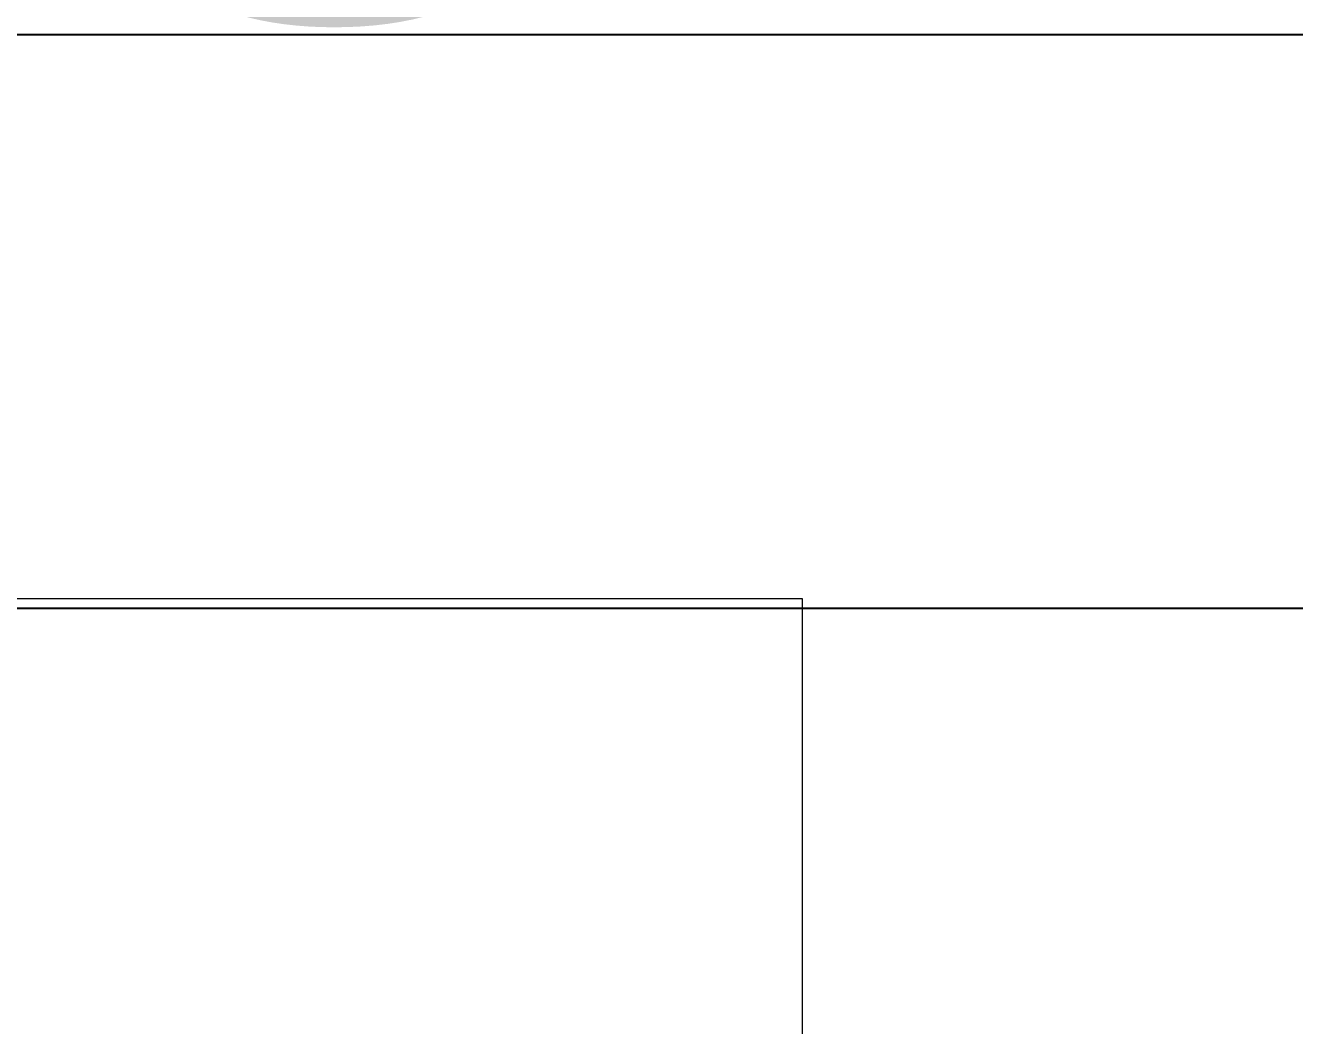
# Model space of a CAD drawing. Header units: inches. Extents: x -12418 to 57169, y -29325 to 19878.
# Drawn here: x 48228.4 to 48489.5, y -5485.9 to -5280.2 of the extents above; entities that cross this region are included whole.
import ezdxf

# ---------------------------------------------------------------- set-up
doc = ezdxf.new("R2010")
doc.units = ezdxf.units.IN
doc.header["$LTSCALE"] = 25
doc.header["$MEASUREMENT"] = 0
doc.header["$PDMODE"] = 3
doc.layers.get('0').update_dxf_attribs({"color": 8})
doc.layers.get('Defpoints').update_dxf_attribs({"color": 8})
doc.layers.add('00-Ground Floor$0$False Ceiling', color=251, linetype='Continuous')
for name, color, linetype, lineweight in [('00-Ground Floor$0$LOADING', 253, 'Continuous', 5), ('00-Ground Floor$0$NEW Wall', 166, 'Continuous', 5), ('E-DIM', 6, 'Continuous', 18)]:
    doc.layers.add(name, color=color, linetype=linetype, lineweight=lineweight)
doc.styles.get("Standard").update_dxf_attribs({"font": 'arial.ttf'})
doc.dimstyles.get("Standard").update_dxf_attribs({"dimtxt": 150, "dimasz": 150, "dimexe": 0.18, "dimexo": 0.0625, "dimgap": 1, "dimtad": 1, "dimdec": 0, "dimlfac": 0.1, "dimzin": 0, "dimdsep": 46, "dimtxsty": 'Standard', "dimcen": 0.09, "dimclrd": 256, "dimclrt": 7, "dimadec": 0, "dimazin": 0, "dimtfac": 1, "dimtdec": 0, "dimtofl": 0, "dimtmove": 0, "dimatfit": 3, "dimfxl": 1, "dimtolj": 1, "dimtzin": 0, "dimarcsym": 0})

# ---------------------------------------------------------------- blocks, each defined once
blk = doc.blocks.new('*X553')
at = {"color": 0}
for p, q in [((13, 1), (13, 1)), ((13, 1), (13, 1)), ((13, 1), (13, 1)), ((13, 1), (13, 1)), ((13, 1), (13, 1)), ((13, 1), (13, 1)), ((13, 1), (13, 1)), ((13, 1), (13, 1)), ((13, 1), (13, 1)), ((13, 1), (13, 1)), ((13, 1), (13, 1)), ((13, 1), (13, 1)), ((13, 1), (13, 1)), ((13, 1), (13, 1)), ((13, 1), (13, 1)), ((13, 1), (14, 1)), ((13, 1), (14, 1)), ((13, 1), (14, 1)), ((13, 1), (13, 1)), ((13, 1), (13, 1)), ((13, 1), (13, 1)), ((13, 1), (13, 1)), ((13, 1), (13, 1)), ((13, 1), (13, 1)), ((13, 1), (13, 1)), ((13, 1), (13, 1)), ((13, 1), (13, 1)), ((13, 1), (13, 1)), ((13, 1), (13, 1)), ((13, 1), (13, 1)), ((13, 1), (13, 1)), ((13, 1), (13, 1)), ((13, 1), (13, 1)), ((13, 1), (13, 1)), ((13, 1), (13, 1)), ((13, 1), (13, 1)), ((13, 1), (13, 1)), ((13, 1), (13, 1)), ((13, 1), (13, 1)), ((13, 1), (13, 1)), ((13, 1), (13, 1)), ((13, 1), (13, 1)), ((13, 1), (13, 1)), ((13, 1), (13, 1)), ((13, 1), (13, 1)), ((13, 1), (13, 1)), ((13, 1), (13, 1)), ((13, 1), (13, 1)), ((13, 1), (13, 1)), ((13, 1), (13, 1)), ((13, 1), (13, 1)), ((13, 1), (13, 1)), ((13, 1), (13, 1)), ((13, 1), (13, 1)), ((13, 1), (13, 1)), ((13, 1), (13, 1)), ((13, 1), (13, 1)), ((13, 1), (13, 1)), ((13, 1), (13, 1)), ((13, 1), (13, 1)), ((13, 1), (13, 1)), ((13, 1), (13, 1)), ((13, 1), (13, 1)), ((13, 1), (13, 1)), ((13, 1), (13, 1)), ((13, 1), (13, 1)), ((13, 1), (13, 1)), ((13, 1), (13, 1)), ((13, 1), (13, 1)), ((13, 1), (13, 1)), ((13, 1), (13, 1)), ((13, 1), (13, 1)), ((13, 1), (13, 1)), ((13, 1), (13, 1)), ((13, 1), (13, 1)), ((13, 1), (13, 1)), ((13, 1), (13, 1)), ((13, 1), (13, 1)), ((13, 1), (13, 1)), ((13, 1), (13, 1)), ((13, 1), (13, 1)), ((13, 1), (13, 1)), ((13, 1), (13, 1)), ((13, 1), (13, 1)), ((13, 1), (13, 1)), ((13, 1), (13, 1)), ((13, 1), (13, 1)), ((13, 1), (13, 1)), ((13, 1), (13, 1)), ((13, 1), (13, 1)), ((13, 1), (13, 1)), ((13, 1), (13, 1)), ((13, 1), (13, 1)), ((13, 1), (13, 1)), ((13, 1), (13, 1)), ((13, 1), (13, 1)), ((13, 1), (13, 1)), ((13, 1), (13, 1)), ((13, 1), (13, 1)), ((13, 1), (13, 1)), ((13, 1), (13, 1)), ((13, 1), (13, 1)), ((13, 1), (13, 1)), ((13, 1), (13, 1)), ((13, 1), (13, 1)), ((13, 1), (13, 1)), ((13, 1), (13, 1)), ((13, 1), (13, 1)), ((13, 1), (13, 1)), ((13, 1), (13, 1)), ((13, 1), (13, 1)), ((13, 1), (13, 1)), ((13, 1), (13, 1)), ((13, 1), (13, 1)), ((13, 1), (13, 1)), ((13, 1), (13, 1)), ((13, 1), (13, 1)), ((13, 1), (13, 1)), ((13, 1), (13, 1)), ((13, 1), (13, 1)), ((13, 1), (13, 1)), ((13, 1), (13, 1)), ((13, 1), (13, 1)), ((13, 1), (14, 1)), ((13, 0), (13, 0)), ((13, 0), (13, 0)), ((13, 0), (13, 0)), ((13, 0), (13, 0)), ((13, 0), (13, 0)), ((13, 0), (13, 0)), ((13, 0), (13, 0)), ((13, 0), (13, 0)), ((13, 0), (13, 0)), ((13, 0), (13, 0)), ((13, 0), (13, 0)), ((13, 0), (13, 0)), ((13, 0), (13, 0)), ((13, 0), (13, 0)), ((13, 0), (13, 0)), ((13, 0), (13, 0)), ((13, 0), (13, 0)), ((13, 0), (13, 0)), ((13, 0), (13, 0)), ((13, 0), (13, 0)), ((13, 0), (13, 0)), ((13, 0), (13, 0)), ((13, 0), (13, 0)), ((13, 0), (13, 0)), ((13, 0), (13, 0)), ((13, 0), (13, 0)), ((13, 0), (13, 0)), ((13, 0), (13, 0)), ((13, 0), (13, 0)), ((13, 0), (13, 0)), ((13, 0), (13, 0)), ((13, 0), (13, 0)), ((13, 0), (13, 0)), ((13, 0), (13, 0)), ((13, 0), (13, 0)), ((13, 0), (13, 0)), ((13, 0), (13, 0)), ((13, 0), (13, 0)), ((13, 0), (13, 0)), ((13, 0), (13, 0)), ((13, 0), (13, 0)), ((13, 0), (13, 0)), ((13, 0), (13, 0)), ((13, 0), (13, 0)), ((13, 0), (13, 0)), ((13, 0), (13, 0)), ((13, 0), (13, 0)), ((13, 0), (13, 0)), ((13, 0), (14, 0)), ((13, 0), (14, 0)), ((13, 0), (13, 0)), ((13, 0), (14, 0)), ((14, 1), (14, 1)), ((14, 1), (14, 1)), ((14, 1), (14, 1)), ((14, 1), (14, 1)), ((14, 1), (14, 1)), ((14, 1), (14, 1)), ((14, 1), (14, 1)), ((14, 1), (14, 1)), ((14, 1), (14, 1)), ((14, 1), (14, 1)), ((14, 1), (14, 1)), ((14, 1), (14, 1)), ((14, 1), (14, 1)), ((14, 1), (14, 1)), ((14, 1), (14, 1)), ((14, 1), (14, 1)), ((14, 1), (14, 1)), ((14, 1), (14, 1)), ((14, 1), (14, 1)), ((14, 1), (14, 1)), ((14, 1), (14, 1)), ((14, 1), (14, 1)), ((14, 1), (14, 1)), ((14, 1), (14, 1)), ((14, 1), (14, 1)), ((14, 1), (14, 1)), ((14, 1), (14, 1)), ((14, 1), (14, 1)), ((14, 1), (14, 1)), ((14, 1), (14, 1)), ((14, 1), (14, 1)), ((14, 1), (14, 1)), ((14, 1), (14, 1)), ((14, 1), (14, 1)), ((14, 1), (14, 1)), ((14, 1), (14, 1)), ((14, 1), (14, 1)), ((14, 1), (14, 1)), ((14, 1), (14, 1)), ((14, 1), (14, 1)), ((14, 1), (14, 1)), ((14, 1), (14, 1)), ((14, 1), (14, 1)), ((14, 1), (14, 1)), ((14, 1), (14, 1)), ((14, 1), (14, 1)), ((14, 1), (14, 1)), ((14, 1), (14, 1)), ((14, 1), (14, 1)), ((14, 1), (14, 1)), ((14, 1), (14, 1)), ((14, 1), (14, 1)), ((14, 1), (14, 1)), ((14, 1), (14, 1)), ((14, 1), (14, 1)), ((14, 1), (14, 1)), ((14, 1), (14, 1)), ((14, 1), (14, 1)), ((14, 1), (14, 1)), ((14, 1), (14, 1)), ((14, 1), (14, 1)), ((14, 1), (14, 1)), ((14, 1), (14, 1)), ((14, 1), (14, 1)), ((14, 1), (14, 1)), ((14, 1), (14, 1)), ((14, 1), (14, 1)), ((14, 1), (14, 1)), ((14, 1), (14, 1)), ((14, 1), (14, 1)), ((14, 1), (14, 1)), ((14, 1), (14, 1)), ((14, 1), (14, 1)), ((14, 1), (14, 1)), ((14, 1), (14, 1)), ((14, 1), (14, 1)), ((14, 1), (14, 1)), ((14, 1), (14, 1)), ((14, 1), (14, 1)), ((14, 1), (14, 1)), ((14, 1), (14, 1)), ((14, 1), (14, 1)), ((14, 1), (14, 1)), ((14, 1), (14, 1)), ((14, 1), (14, 1)), ((14, 1), (14, 1)), ((14, 1), (14, 1)), ((14, 1), (14, 1)), ((14, 1), (14, 1)), ((14, 1), (14, 1)), ((14, 1), (14, 1)), ((14, 1), (14, 1)), ((14, 1), (14, 1)), ((14, 1), (14, 1)), ((14, 0), (14, 0)), ((14, 0), (14, 0)), ((14, 0), (14, 0)), ((14, 0), (14, 0)), ((14, 0), (14, 0)), ((14, 0), (14, 0)), ((14, 0), (14, 0)), ((14, 0), (14, 0)), ((14, 0), (14, 0)), ((14, 0), (14, 0)), ((14, 0), (14, 0)), ((14, 0), (14, 0)), ((14, 0), (14, 0)), ((14, 0), (14, 0)), ((14, 0), (14, 0)), ((14, 0), (14, 0)), ((14, 0), (14, 0)), ((14, 0), (14, 0)), ((14, 0), (14, 0)), ((14, 0), (14, 0)), ((14, 0), (14, 0)), ((14, 0), (14, 0)), ((14, 0), (14, 0)), ((14, 0), (14, 0)), ((14, 0), (14, 0)), ((14, 0), (14, 0)), ((14, 0), (14, 0)), ((14, 0), (14, 0)), ((14, 0), (14, 0)), ((14, 0), (14, 0)), ((14, 0), (14, 0)), ((14, 0), (14, 0)), ((14, 0), (14, 0)), ((14, 0), (14, 0)), ((14, 0), (14, 0)), ((14, 0), (14, 0)), ((14, 0), (14, 0)), ((14, 0), (14, 0)), ((14, 0), (14, 0)), ((14, 0), (14, 0)), ((14, 0), (14, 0)), ((14, 0), (14, 0)), ((14, 0), (14, 0)), ((14, 0), (14, 0)), ((14, 0), (14, 0)), ((14, 0), (14, 0)), ((14, 0), (14, 0)), ((14, 0), (14, 0)), ((13, 0), (13, 0)), ((13, 0), (14, 0)), ((13, 0), (13, 0)), ((13, 0), (14, 0)), ((13, 0), (13, 0)), ((13, 0), (14, 0)), ((13, 0), (13, 0)), ((13, 0), (13, 0)), ((13, 0), (13, 0)), ((13, 0), (13, 0)), ((13, 0), (14, 0)), ((13, 0), (13, 0)), ((13, 0), (14, 0)), ((13, 0), (13, 0)), ((13, 0), (14, 0)), ((13, 0), (13, 0)), ((13, 0), (14, 0)), ((13, 0), (13, 0)), ((13, 0), (14, 0)), ((13, 0), (13, 0)), ((13, 0), (14, 0)), ((13, 0), (13, 0)), ((13, 0), (14, 0)), ((13, 0), (13, 0)), ((13, 0), (13, 0)), ((13, 0), (13, 0)), ((13, 0), (14, 0)), ((13, 0), (13, 0)), ((13, 0), (14, 0)), ((13, 0), (13, 0)), ((13, 0), (14, 0)), ((13, 0), (13, 0)), ((13, 0), (14, 0)), ((13, 0), (13, 0)), ((13, 0), (13, 0)), ((13, 0), (13, 0)), ((13, 0), (13, 0)), ((13, 0), (13, 0)), ((13, 0), (13, 0)), ((13, 0), (13, 0)), ((13, 0), (13, 0)), ((13, 0), (13, 0)), ((13, 0), (13, 0)), ((13, 0), (13, 0)), ((13, 0), (13, 0)), ((13, 0), (13, 0)), ((13, 0), (13, 0)), ((13, 0), (13, 0)), ((13, 0), (13, 0)), ((13, 0), (13, 0)), ((13, 0), (13, 0)), ((13, 0), (13, 0)), ((13, 0), (13, 0)), ((13, 0), (13, 0)), ((13, 0), (13, 0)), ((13, 0), (13, 0)), ((13, 0), (13, 0)), ((13, 0), (13, 0)), ((13, 0), (13, 0)), ((13, 0), (13, 0)), ((13, 0), (13, 0)), ((13, 0), (13, 0)), ((13, 0), (13, 0)), ((13, 0), (13, 0)), ((13, -1), (13, -1)), ((13, -1), (13, -1)), ((13, -1), (13, -1)), ((13, -1), (13, -1)), ((13, -1), (13, -1)), ((13, -1), (14, -1)), ((13, -1), (13, -1)), ((14, 0), (14, 0)), ((14, 0), (14, 0)), ((14, 0), (14, 0)), ((14, 0), (14, 0)), ((14, 0), (14, 0)), ((14, 0), (14, 0)), ((14, 0), (14, 0)), ((14, 0), (14, 0)), ((14, 0), (14, 0)), ((14, 0), (14, 0)), ((14, 0), (14, 0)), ((14, 0), (14, 0)), ((14, 0), (14, 0)), ((14, 0), (14, 0)), ((14, 0), (14, 0)), ((13, 0), (14, 0)), ((14, 0), (14, 0)), ((14, 0), (14, 0)), ((14, 0), (14, 0)), ((14, 0), (14, 0)), ((14, 0), (14, 0)), ((14, 0), (14, 0)), ((14, 0), (14, 0)), ((14, 0), (14, 0)), ((14, 0), (14, 0)), ((14, 0), (14, 0)), ((14, 0), (14, 0)), ((14, 0), (14, 0)), ((14, 0), (14, 0)), ((14, 0), (14, 0)), ((14, 0), (14, 0)), ((14, 0), (14, 0)), ((14, 0), (14, 0)), ((14, 0), (14, 0)), ((14, 0), (14, 0)), ((14, 0), (14, 0)), ((14, 0), (14, 0)), ((14, 0), (14, 0)), ((14, 0), (14, 0)), ((14, 0), (14, 0)), ((14, 0), (14, 0)), ((14, 0), (14, 0)), ((14, 0), (14, 0)), ((14, 0), (14, 0)), ((14, 0), (14, 0)), ((14, 0), (14, 0)), ((14, 0), (14, 0)), ((14, 0), (14, 0)), ((14, 0), (14, 0)), ((14, 0), (14, 0)), ((14, -1), (14, -1)), ((14, -1), (14, -1)), ((14, -1), (14, -1)), ((14, -1), (14, -1)), ((14, -1), (14, -1))]:
    blk.add_line(p, q, dxfattribs=at)
blk = doc.blocks.new('*X552')
at = {"color": 0}
for p, q in [((5, 3), (5, 3)), ((5, 3), (5, 3)), ((5, 3), (5, 3)), ((5, 3), (5, 3)), ((5, 3), (5, 3)), ((5, 3), (5, 3)), ((5, 3), (5, 3)), ((5, 3), (5, 3)), ((5, 3), (5, 3)), ((5, 3), (5, 3)), ((5, 3), (5, 3)), ((5, 3), (5, 3)), ((5, 3), (5, 3)), ((5, 3), (5, 3)), ((5, 3), (5, 3)), ((5, 3), (5, 3)), ((5, 3), (5, 3)), ((5, 3), (5, 3)), ((5, 3), (5, 3)), ((5, 3), (5, 3)), ((5, 3), (5, 3)), ((5, 3), (5, 3)), ((5, 3), (5, 3)), ((5, 3), (5, 3)), ((5, 3), (5, 3)), ((5, 3), (5, 3)), ((5, 3), (5, 3)), ((5, 3), (5, 3)), ((5, 3), (5, 3)), ((5, 3), (5, 3)), ((5, 3), (5, 3)), ((5, 3), (5, 3)), ((5, 3), (5, 3)), ((5, 3), (5, 3)), ((5, 3), (5, 3)), ((5, 3), (5, 3)), ((5, 3), (5, 3)), ((5, 3), (5, 3)), ((5, 3), (5, 3)), ((5, 3), (5, 3)), ((5, 3), (5, 3)), ((5, 3), (5, 3)), ((5, 3), (5, 3)), ((5, 3), (5, 3)), ((5, 3), (5, 3)), ((5, 3), (5, 3)), ((5, 3), (5, 3)), ((5, 3), (5, 3)), ((5, 3), (5, 3)), ((5, 3), (5, 3)), ((5, 3), (5, 3)), ((5, 3), (5, 3)), ((5, 3), (5, 3)), ((5, 3), (5, 3)), ((5, 3), (5, 3)), ((5, 3), (5, 3)), ((5, 3), (5, 3)), ((5, 3), (5, 3)), ((5, 3), (5, 3)), ((5, 3), (5, 3)), ((5, 3), (5, 3)), ((5, 3), (5, 3)), ((5, 3), (5, 3)), ((5, 3), (5, 3)), ((5, 3), (5, 3)), ((5, 3), (5, 3)), ((6, 3), (5, 3)), ((5, 3), (5, 3)), ((6, 3), (5, 3)), ((5, 3), (5, 3)), ((6, 3), (5, 3)), ((5, 3), (5, 3)), ((6, 3), (5, 3)), ((5, 3), (5, 3)), ((5, 3), (5, 3)), ((5, 3), (5, 3)), ((5, 3), (5, 3)), ((5, 3), (5, 3)), ((5, 3), (5, 3)), ((5, 3), (5, 3)), ((5, 3), (5, 3)), ((5, 3), (5, 3)), ((5, 3), (5, 3)), ((5, 3), (5, 3)), ((5, 3), (5, 3)), ((5, 3), (5, 3)), ((5, 3), (5, 3)), ((5, 3), (5, 3)), ((5, 3), (5, 3)), ((5, 3), (5, 3)), ((5, 3), (5, 3)), ((5, 3), (5, 3)), ((5, 3), (5, 3)), ((5, 3), (5, 3)), ((5, 3), (5, 3)), ((5, 3), (5, 3)), ((6, 3), (6, 3)), ((6, 3), (6, 3)), ((6, 3), (6, 3)), ((6, 3), (6, 3)), ((6, 3), (6, 3)), ((6, 3), (6, 3)), ((6, 3), (6, 3)), ((6, 3), (6, 3)), ((6, 3), (6, 3)), ((6, 3), (6, 3)), ((6, 3), (6, 3)), ((6, 3), (6, 3)), ((6, 3), (6, 3)), ((6, 3), (6, 3)), ((6, 3), (6, 3)), ((6, 3), (6, 3)), ((6, 3), (6, 3)), ((6, 3), (6, 3)), ((6, 3), (6, 3)), ((6, 3), (6, 3)), ((6, 3), (6, 3)), ((6, 3), (6, 3)), ((6, 3), (6, 3)), ((6, 3), (6, 3)), ((6, 3), (6, 3)), ((6, 3), (6, 3)), ((6, 3), (6, 3)), ((6, 3), (6, 3)), ((6, 3), (6, 3)), ((6, 3), (6, 3)), ((6, 3), (6, 3)), ((6, 3), (6, 3)), ((6, 3), (6, 3)), ((6, 3), (6, 3)), ((6, 3), (6, 3)), ((6, 3), (6, 3)), ((6, 3), (6, 3)), ((6, 3), (6, 3)), ((6, 3), (6, 3)), ((6, 3), (6, 3)), ((6, 3), (6, 3)), ((6, 3), (6, 3)), ((6, 3), (6, 3)), ((6, 3), (6, 3)), ((6, 3), (6, 3)), ((6, 3), (6, 3)), ((6, 3), (6, 3)), ((6, 3), (6, 3)), ((6, 3), (6, 3)), ((6, 3), (6, 3)), ((6, 3), (6, 3)), ((6, 3), (6, 3)), ((6, 3), (6, 3)), ((6, 3), (6, 3)), ((6, 3), (6, 3)), ((6, 3), (6, 3)), ((6, 3), (6, 3)), ((6, 3), (6, 3)), ((6, 3), (6, 3)), ((6, 3), (6, 3)), ((6, 3), (6, 3)), ((6, 3), (6, 3)), ((6, 3), (6, 3)), ((6, 3), (6, 3)), ((6, 3), (6, 3)), ((6, 3), (6, 3)), ((6, 3), (6, 3)), ((6, 3), (6, 3)), ((6, 3), (6, 3)), ((6, 3), (6, 3)), ((6, 3), (6, 3)), ((6, 3), (6, 3)), ((6, 3), (6, 3)), ((6, 3), (6, 3)), ((6, 3), (6, 3)), ((6, 3), (6, 3)), ((6, 3), (6, 3)), ((6, 3), (6, 3)), ((6, 3), (6, 3)), ((6, 3), (6, 3)), ((6, 3), (6, 3)), ((6, 3), (6, 3)), ((6, 3), (6, 3)), ((6, 3), (6, 3)), ((6, 3), (6, 3)), ((6, 3), (6, 3)), ((6, 3), (6, 3)), ((6, 3), (6, 3)), ((6, 3), (6, 3)), ((6, 3), (6, 3)), ((6, 3), (6, 3)), ((6, 3), (6, 3)), ((6, 3), (6, 3)), ((6, 3), (6, 3)), ((6, 3), (6, 3)), ((6, 3), (6, 3)), ((6, 3), (6, 3)), ((6, 3), (6, 3)), ((6, 3), (6, 3)), ((6, 3), (6, 3)), ((6, 3), (6, 3)), ((6, 3), (6, 3)), ((6, 3), (6, 3)), ((6, 3), (6, 3)), ((6, 3), (6, 3)), ((6, 3), (6, 3)), ((6, 3), (6, 3)), ((6, 3), (6, 3)), ((6, 3), (6, 3)), ((6, 3), (6, 3)), ((6, 3), (6, 3)), ((6, 3), (6, 3)), ((6, 3), (6, 3)), ((6, 3), (6, 3)), ((6, 3), (6, 3)), ((6, 3), (6, 3)), ((6, 3), (6, 3)), ((6, 3), (6, 3)), ((6, 3), (6, 3)), ((6, 3), (6, 3)), ((6, 3), (6, 3)), ((6, 3), (6, 3)), ((6, 3), (6, 3)), ((6, 3), (6, 3)), ((6, 3), (6, 3)), ((6, 3), (6, 3)), ((6, 3), (6, 3)), ((6, 3), (6, 3)), ((6, 3), (6, 3)), ((6, 3), (6, 3)), ((6, 3), (6, 3)), ((6, 3), (6, 3)), ((6, 3), (6, 3)), ((6, 3), (6, 3)), ((6, 3), (6, 3)), ((6, 3), (6, 3)), ((6, 3), (6, 3)), ((6, 3), (6, 3)), ((6, 3), (6, 3)), ((6, 3), (6, 3)), ((6, 3), (6, 3)), ((6, 3), (6, 3)), ((6, 3), (6, 3)), ((6, 3), (6, 3)), ((6, 3), (6, 3)), ((6, 3), (6, 3)), ((6, 3), (6, 3)), ((6, 3), (6, 3)), ((6, 3), (6, 3)), ((6, 3), (6, 3)), ((6, 3), (6, 3)), ((6, 3), (6, 3)), ((6, 3), (6, 3)), ((6, 3), (6, 3)), ((6, 3), (6, 3)), ((6, 3), (6, 3)), ((6, 3), (6, 3)), ((6, 3), (6, 3)), ((6, 3), (6, 3)), ((6, 3), (6, 3)), ((6, 3), (6, 3)), ((6, 3), (6, 3)), ((6, 3), (6, 3)), ((6, 3), (6, 3)), ((6, 3), (6, 3)), ((6, 3), (6, 3)), ((6, 3), (6, 3)), ((6, 3), (6, 3)), ((6, 3), (6, 3)), ((6, 3), (6, 3)), ((6, 3), (6, 3)), ((6, 3), (6, 3)), ((6, 3), (6, 3)), ((6, 3), (6, 3)), ((6, 3), (6, 3)), ((6, 3), (6, 3)), ((6, 3), (6, 3)), ((6, 3), (6, 3)), ((6, 3), (6, 3)), ((6, 3), (6, 3)), ((6, 3), (6, 3)), ((6, 3), (6, 3)), ((6, 3), (6, 3)), ((6, 3), (6, 3)), ((6, 3), (6, 3)), ((6, 3), (6, 3)), ((6, 3), (6, 3)), ((6, 3), (6, 3)), ((6, 3), (6, 3)), ((6, 3), (6, 3)), ((6, 3), (6, 3)), ((6, 3), (6, 3)), ((6, 3), (6, 3)), ((6, 3), (6, 3)), ((6, 3), (6, 3)), ((6, 3), (6, 3)), ((6, 3), (6, 3)), ((6, 3), (6, 3)), ((6, 3), (6, 3)), ((6, 3), (6, 3)), ((6, 3), (6, 3)), ((6, 3), (6, 3)), ((6, 3), (6, 3)), ((6, 3), (6, 3)), ((6, 3), (5, 3)), ((6, 3), (5, 3)), ((6, 3), (5, 3)), ((6, 3), (5, 3)), ((6, 3), (5, 3)), ((6, 3), (6, 3)), ((6, 3), (6, 3)), ((6, 3), (6, 3)), ((6, 3), (6, 3)), ((6, 3), (6, 3)), ((6, 3), (6, 3)), ((6, 3), (6, 3)), ((6, 3), (6, 3)), ((6, 3), (6, 3)), ((6, 3), (6, 3)), ((6, 3), (6, 3)), ((6, 3), (6, 3)), ((6, 3), (6, 3)), ((6, 3), (6, 3)), ((6, 3), (6, 3)), ((6, 3), (6, 3)), ((6, 3), (6, 3)), ((6, 3), (6, 3)), ((6, 3), (6, 3)), ((6, 3), (6, 3)), ((6, 3), (6, 3)), ((6, 3), (6, 3)), ((6, 3), (6, 3)), ((6, 3), (6, 3)), ((6, 3), (6, 3)), ((6, 3), (6, 3)), ((6, 3), (6, 3)), ((6, 3), (6, 3)), ((6, 3), (6, 3)), ((6, 3), (6, 3)), ((6, 3), (6, 3)), ((6, 3), (6, 3)), ((6, 3), (6, 3)), ((6, 3), (6, 3)), ((6, 3), (6, 3)), ((6, 3), (6, 3)), ((6, 3), (6, 3)), ((6, 3), (6, 3)), ((6, 3), (6, 3)), ((6, 3), (6, 3)), ((6, 3), (6, 3)), ((6, 3), (6, 3)), ((6, 3), (6, 3)), ((6, 3), (6, 3)), ((6, 3), (6, 3)), ((6, 3), (6, 3)), ((6, 3), (6, 3)), ((6, 3), (6, 3)), ((6, 3), (6, 3)), ((6, 3), (6, 3)), ((6, 3), (6, 3)), ((6, 3), (6, 3)), ((6, 3), (6, 3)), ((6, 3), (6, 3)), ((6, 3), (6, 3)), ((6, 3), (6, 3)), ((6, 3), (6, 3)), ((6, 3), (6, 3)), ((6, 3), (6, 3)), ((6, 3), (6, 3)), ((6, 3), (6, 3)), ((6, 3), (6, 3)), ((6, 3), (6, 3)), ((6, 3), (6, 3)), ((6, 3), (6, 3)), ((6, 3), (6, 3)), ((6, 3), (6, 3)), ((6, 3), (6, 3)), ((6, 3), (6, 3)), ((6, 3), (6, 3)), ((6, 3), (6, 3)), ((6, 3), (6, 3)), ((6, 3), (6, 3)), ((6, 3), (6, 3)), ((6, 3), (6, 3)), ((6, 3), (6, 3)), ((6, 3), (6, 3)), ((6, 3), (6, 3)), ((6, 3), (6, 3)), ((6, 3), (6, 3)), ((6, 3), (6, 3)), ((6, 3), (6, 3)), ((6, 3), (6, 3)), ((6, 3), (6, 3)), ((6, 3), (6, 3)), ((6, 3), (6, 3)), ((6, 3), (6, 3)), ((6, 3), (6, 3)), ((6, 3), (6, 3)), ((6, 3), (6, 3)), ((6, 3), (6, 3)), ((6, 3), (6, 3)), ((6, 3), (6, 3)), ((6, 3), (6, 3)), ((6, 3), (6, 3)), ((6, 3), (6, 3)), ((6, 3), (6, 3)), ((6, 3), (6, 3)), ((6, 3), (6, 3)), ((6, 3), (6, 3)), ((6, 3), (6, 3)), ((6, 3), (6, 3)), ((6, 3), (6, 3)), ((6, 3), (6, 3)), ((6, 3), (6, 3)), ((6, 3), (6, 3)), ((6, 3), (6, 3)), ((6, 3), (6, 3)), ((6, 3), (6, 3)), ((6, 3), (6, 3)), ((6, 3), (6, 3)), ((6, 3), (6, 3)), ((6, 3), (6, 3)), ((6, 3), (6, 3)), ((6, 3), (6, 3)), ((6, 3), (6, 3)), ((6, 3), (6, 3)), ((6, 3), (6, 3)), ((6, 3), (6, 3)), ((6, 3), (6, 3)), ((6, 3), (6, 3)), ((6, 3), (6, 3)), ((6, 3), (6, 3)), ((6, 3), (6, 3)), ((6, 3), (6, 3)), ((6, 3), (6, 3)), ((6, 3), (6, 3)), ((6, 3), (6, 3)), ((6, 3), (6, 3)), ((6, 3), (6, 3)), ((6, 3), (6, 3)), ((6, 3), (6, 3)), ((6, 3), (6, 3)), ((6, 3), (6, 3)), ((6, 3), (6, 3)), ((6, 3), (6, 3)), ((6, 3), (6, 3)), ((6, 3), (6, 3)), ((6, 3), (6, 3)), ((6, 3), (6, 3)), ((6, 3), (6, 3)), ((6, 3), (6, 3)), ((6, 3), (6, 3)), ((6, 3), (6, 3)), ((6, 3), (6, 3)), ((6, 3), (6, 3)), ((6, 3), (6, 3)), ((6, 3), (6, 3)), ((6, 3), (6, 3)), ((6, 3), (6, 3)), ((6, 3), (6, 3)), ((6, 3), (6, 3)), ((6, 3), (6, 3)), ((6, 3), (6, 3)), ((6, 3), (6, 3)), ((6, 3), (6, 3)), ((6, 3), (6, 3)), ((6, 3), (6, 3)), ((6, 3), (6, 3)), ((6, 3), (6, 3)), ((6, 3), (6, 3)), ((6, 3), (6, 3)), ((6, 3), (6, 3)), ((6, 3), (6, 3)), ((6, 3), (6, 3)), ((6, 3), (6, 3)), ((6, 3), (6, 3)), ((6, 3), (6, 3)), ((6, 3), (6, 3)), ((6, 3), (6, 3)), ((6, 3), (6, 3)), ((6, 3), (6, 3)), ((6, 3), (6, 3)), ((6, 3), (6, 3)), ((6, 3), (6, 3)), ((6, 3), (6, 3)), ((6, 3), (6, 3)), ((6, 3), (6, 3)), ((6, 3), (6, 3)), ((6, 3), (6, 3)), ((6, 3), (6, 3)), ((6, 3), (6, 3)), ((6, 3), (6, 3)), ((6, 3), (6, 3)), ((6, 3), (6, 3)), ((6, 3), (6, 3)), ((6, 3), (6, 3)), ((6, 3), (6, 3)), ((6, 3), (6, 3)), ((6, 3), (6, 3)), ((6, 3), (6, 3)), ((6, 3), (6, 3)), ((6, 3), (6, 3)), ((6, 3), (6, 3)), ((6, 3), (6, 3)), ((6, 3), (6, 3)), ((6, 3), (6, 3)), ((6, 3), (6, 3)), ((6, 3), (6, 3)), ((6, 3), (6, 3)), ((6, 3), (6, 3)), ((6, 3), (6, 3)), ((6, 3), (6, 3)), ((6, 3), (6, 3)), ((6, 3), (6, 3)), ((6, 3), (6, 3)), ((6, 3), (6, 3)), ((6, 3), (6, 3)), ((6, 3), (6, 3)), ((6, 3), (6, 3)), ((6, 3), (6, 3)), ((6, 3), (6, 3)), ((6, 3), (6, 3)), ((6, 3), (6, 3)), ((6, 3), (6, 3)), ((6, 3), (6, 3)), ((6, 3), (6, 3)), ((6, 3), (6, 3)), ((6, 3), (6, 3)), ((6, 3), (6, 3)), ((6, 3), (6, 3)), ((6, 3), (6, 3)), ((6, 3), (6, 3)), ((6, 3), (6, 3)), ((6, 3), (6, 3)), ((6, 3), (6, 3)), ((6, 3), (6, 3)), ((6, 3), (6, 3)), ((6, 3), (6, 3)), ((6, 3), (6, 3)), ((6, 3), (6, 3)), ((6, 3), (6, 3)), ((6, 3), (6, 3)), ((6, 3), (6, 3)), ((6, 3), (6, 3)), ((6, 3), (6, 3)), ((6, 3), (6, 3)), ((6, 3), (6, 3)), ((6, 3), (6, 3)), ((6, 3), (6, 3)), ((6, 3), (6, 3)), ((6, 3), (6, 3)), ((6, 3), (6, 3)), ((6, 3), (6, 3)), ((6, 3), (6, 3)), ((6, 3), (6, 3)), ((6, 3), (6, 3)), ((6, 3), (6, 3)), ((6, 3), (6, 3)), ((6, 3), (6, 3)), ((6, 3), (6, 3)), ((6, 3), (6, 3)), ((6, 3), (6, 3)), ((6, 3), (6, 3)), ((6, 3), (6, 3)), ((6, 3), (6, 3)), ((6, 3), (6, 3)), ((6, 3), (6, 3)), ((6, 3), (6, 3)), ((6, 3), (6, 3)), ((6, 3), (6, 3)), ((6, 3), (6, 3)), ((6, 3), (6, 3)), ((6, 3), (6, 3)), ((6, 3), (6, 3)), ((6, 3), (6, 3)), ((6, 3), (6, 3)), ((6, 3), (6, 3)), ((6, 3), (6, 3)), ((6, 3), (6, 3)), ((6, 3), (6, 3)), ((6, 3), (6, 3)), ((6, 3), (6, 3)), ((6, 3), (6, 3)), ((6, 3), (6, 3)), ((6, 3), (6, 3)), ((6, 3), (6, 3)), ((6, 3), (6, 3)), ((6, 3), (6, 3)), ((6, 3), (6, 3)), ((6, 3), (6, 3)), ((6, 3), (6, 3)), ((6, 3), (6, 3)), ((6, 3), (6, 3)), ((6, 3), (6, 3)), ((6, 3), (6, 3)), ((6, 3), (6, 3)), ((6, 3), (6, 3)), ((6, 3), (6, 3)), ((6, 3), (6, 3)), ((6, 3), (6, 3)), ((6, 3), (6, 3)), ((6, 3), (6, 3)), ((6, 3), (6, 3)), ((6, 3), (6, 3)), ((6, 3), (6, 3)), ((6, 3), (6, 3)), ((6, 3), (6, 3)), ((6, 3), (6, 3)), ((6, 3), (6, 3)), ((6, 3), (6, 3)), ((6, 3), (6, 3)), ((6, 3), (6, 3)), ((6, 3), (6, 3)), ((6, 3), (6, 3)), ((6, 3), (6, 3)), ((6, 3), (6, 3)), ((6, 3), (6, 3)), ((6, 3), (6, 3)), ((6, 3), (6, 3)), ((6, 3), (6, 3)), ((6, 3), (6, 3)), ((6, 3), (6, 3)), ((6, 3), (6, 3)), ((6, 3), (6, 3)), ((6, 3), (6, 3)), ((6, 3), (6, 3))]:
    blk.add_line(p, q, dxfattribs=at)
blk = doc.blocks.new('00-Ground Floor$0$GF21043-P')
at = {"color": 0}
for p, q in [((0.8, 0.75), (-0.8, 0.75)), ((0.8, 0), (0.8, 0.75))]:
    blk.add_line(p, q, dxfattribs=at)
for points in [[(0.8, 0.75), (0.8, 0.75), (0.8, 0.75), (0.8, 0.75), (0.8, 0.75), (0.8, 0.75), (0.8, 0.75), (0.8, 0.75), (0.8, 0.75), (0.8, 0.75), (0.8, 0.75), (0.8, 0.75), (0.8, 0.75), (0.8, 0.75), (0.8, 0.75), (0.8, 0.75), (0.8, 0.75), (0.8, 0.75), (0.8, 0.75), (0.8, 0.75), (0.8, 0.75), (0.8, 0.75), (0.8, 0.75), (0.8, 0.75), (0.8, 0.75), (0.8, 0.75), (0.8, 0.75), (0.8, 0.75), (0.8, 0.75), (0.8, 0.75), (0.8, 0.75), (0.8, 0.75), (0.8, 0.75), (0.8, 0.75), (0.8, 0.75), (0.8, 0.75), (0.8, 0.75), (0.8, 0.75), (0.8, 0.75), (0.8, 0.75), (0.8, 0.75), (0.8, 0.75), (0.8, 0.75), (0.8, 0.75), (0.8, 0.75), (0.8, 0.75), (0.8, 0.75), (0.8, 0.75), (0.8, 0.75), (0.8, 0.75), (0.8, 0.75), (0.8, 0.75), (0.8, 0.75), (0.8, 0.75), (0.8, 0.75), (0.8, 0.75), (0.8, 0.75), (0.8, 0.75), (0.8, 0.75), (0.8, 0.75), (0.8, 0.75), (0.8, 0.75), (0.8, 0.75), (0.8, 0.75), (0.8, 0.75), (0.8, 0.75), (0.8, 0.75), (0.8, 0.75), (0.8, 0.75), (0.8, 0.75), (0.8, 0.75), (0.8, 0.75), (0.8, 0.75), (0.8, 0.75), (0.8, 0.75), (0.8, 0.75), (0.8, 0.75), (0.8, 0.75), (0.8, 0.75), (0.8, 0.75), (0.8, 0.75), (0.8, 0.75), (0.8, 0.75), (0.8, 0.75), (0.8, 0.75), (0.8, 0.75), (0.8, 0.75), (0.8, 0.75), (0.8, 0.75), (0.8, 0.75), (0.8, 0.75), (0.8, 0.75), (0.8, 0.75), (0.8, 0.75), (0.8, 0.75), (0.8, 0.75), (0.8, 0.75), (0.8, 0.75), (0.8, 0.75), (0.8, 0.75), (0.8, 0.75), (0.8, 0.75), (0.8, 0.75), (0.8, 0.75), (0.8, 0.75), (0.8, 0.75), (0.8, 0.75), (0.8, 0.75), (0.8, 0.75), (0.8, 0.75), (0.8, 0.75), (0.8, 0.75), (0.8, 0.75), (0.8, 0.75), (0.8, 0.75), (0.8, 0.75), (0.8, 0.75), (0.8, 0.75), (0.8, 0.75), (0.8, 0.75), (0.8, 0.75), (0.8, 0.75), (0.8, 0.75), (0.8, 0.75), (0.8, 0.75), (0.8, 0.75), (0.8, 0.75), (0.8, 0.75), (0.8, 0.75), (0.8, 0.75), (0.8, 0.75), (0.8, 0.75), (0.8, 0.75), (0.8, 0.75), (0.8, 0.75), (0.8, 0.75), (0.8, 0.75), (0.8, 0.75), (0.8, 0.75), (0.8, 0.75), (0.8, 0.75), (0.8, 0.75), (0.8, 0.75), (0.8, 0.75), (0.8, 0.75), (0.8, 0.75), (0.8, 0.75), (0.8, 0.75), (0.8, 0.75), (0.8, 0.75), (0.8, 0.75), (0.8, 0.75), (0.8, 0.75), (0.8, 0.75), (0.8, 0.75), (0.8, 0.75), (0.8, 0.75), (0.8, 0.75), (0.8, 0.75), (0.8, 0.75), (0.8, 0.75), (0.8, 0.75), (0.8, 0.75), (0.8, 0.75), (0.8, 0.75), (0.8, 0.75), (0.8, 0.75), (0.8, 0.75), (0.8, 0.75), (0.8, 0.75), (0.8, 0.75), (0.8, 0.75), (0.8, 0.75), (0.8, 0.75), (0.8, 0.75), (0.8, 0.75), (0.8, 0.75), (0.8, 0.75), (0.8, 0.75), (0.8, 0.75), (0.8, 0.75), (0.8, 0.75), (0.8, 0.75), (0.8, 0.75), (0.8, 0.75), (0.8, 0.75), (0.8, 0.75), (0.8, 0.75), (0.8, 0.75), (0.8, 0.75), (0.8, 0.75), (0.8, 0.75), (0.8, 0.75), (0.8, 0.75), (0.8, 0.75), (0.8, 0.75), (0.8, 0.75), (0.8, 0.75), (0.8, 0.75), (0.8, 0.75), (0.8, 0.75), (0.8, 0.75), (0.8, 0.75), (0.8, 0.75), (0.8, 0.75), (0.8, 0.75), (0.8, 0.75), (0.8, 0.75), (0.8, 0.75), (0.8, 0.75), (0.8, 0.75), (0.8, 0.75), (0.8, 0.75), (0.8, 0.75), (0.8, 0.75), (0.8, 0.75), (0.8, 0.75), (0.8, 0.75), (0.8, 0.75), (0.8, 0.75), (0.8, 0.75), (0.8, 0.75), (0.8, 0.75), (0.8, 0.75), (0.8, 0.75), (0.8, 0.75), (0.8, 0.75), (0.8, 0.75), (0.8, 0.75), (0.8, 0.75), (0.8, 0.75), (0.8, 0.75), (0.8, 0.75), (0.8, 0.75), (0.8, 0.75), (0.8, 0.75), (0.8, 0.75), (0.8, 0.75), (0.8, 0.75), (0.8, 0.75), (0.8, 0.75), (0.8, 0.75), (0.8, 0.75), (0.8, 0.75), (0.8, 0.75), (0.8, 0.75), (0.8, 0.75), (0.8, 0.75), (0.8, 0.75), (0.8, 0.75), (0.8, 0.75), (0.8, 0.75), (0.8, 0.75), (0.8, 0.75), (0.8, 0.75), (0.8, 0.75), (0.8, 0.75), (0.8, 0.75), (0.8, 0.75), (0.8, 0.75), (0.8, 0.75), (0.8, 0.75), (0.8, 0.75), (0.8, 0.75), (0.8, 0.75), (0.8, 0.75), (0.8, 0.75), (0.8, 0.75), (0.8, 0.75), (0.8, 0.75), (0.8, 0.75), (0.8, 0.75), (0.8, 0.75), (0.8, 0.75), (0.8, 0.75), (0.8, 0.75), (0.8, 0.75)], [(0.8, 0.75), (0.8, 0.75), (0.8, 0.75), (0.8, 0.75), (0.8, 0.75), (0.8, 0.75), (0.8, 0.75), (0.8, 0.75), (0.8, 0.75), (0.8, 0.75), (0.8, 0.75), (0.8, 0.75), (0.8, 0.75), (0.8, 0.75), (0.8, 0.75), (0.8, 0.75), (0.8, 0.75), (0.8, 0.75), (0.8, 0.75), (0.8, 0.75), (0.8, 0.75), (0.8, 0.75), (0.8, 0.75), (0.8, 0.75), (0.8, 0.75), (0.8, 0.75), (0.8, 0.75), (0.8, 0.75), (0.8, 0.75), (0.8, 0.75), (0.8, 0.75), (0.8, 0.75), (0.8, 0.75), (0.8, 0.75), (0.8, 0.75), (0.8, 0.75), (0.8, 0.75), (0.8, 0.75), (0.8, 0.75), (0.8, 0.75), (0.8, 0.75), (0.8, 0.75), (0.8, 0.75), (0.8, 0.75), (0.8, 0.75), (0.8, 0.75), (0.8, 0.75), (0.8, 0.75), (0.8, 0.75), (0.8, 0.75), (0.8, 0.75), (0.8, 0.75), (0.8, 0.75), (0.8, 0.75), (0.8, 0.75), (0.8, 0.75), (0.8, 0.75), (0.8, 0.75), (0.8, 0.75), (0.8, 0.75), (0.8, 0.75), (0.8, 0.75), (0.8, 0.75), (0.8, 0.75), (0.8, 0.75), (0.8, 0.75), (0.8, 0.75), (0.8, 0.75), (0.8, 0.75), (0.8, 0.75), (0.8, 0.75), (0.8, 0.75), (0.8, 0.75), (0.8, 0.75), (0.8, 0.75), (0.8, 0.75), (0.8, 0.75), (0.8, 0.75), (0.8, 0.75), (0.8, 0.75), (0.8, 0.75), (0.8, 0.75), (0.8, 0.75), (0.8, 0.75), (0.8, 0.75), (0.8, 0.75), (0.8, 0.75), (0.8, 0.75), (0.8, 0.75), (0.8, 0.75), (0.8, 0.75), (0.8, 0.75), (0.8, 0.75), (0.8, 0.75), (0.8, 0.75), (0.8, 0.75), (0.8, 0.75), (0.8, 0.75), (0.8, 0.75), (0.8, 0.75), (0.8, 0.75), (0.8, 0.75), (0.8, 0.75), (0.8, 0.75), (0.8, 0.75), (0.8, 0.75), (0.8, 0.75), (0.8, 0.75), (0.8, 0.75), (0.8, 0.75), (0.8, 0.75), (0.8, 0.75), (0.8, 0.75), (0.8, 0.75), (0.8, 0.75), (0.8, 0.75), (0.8, 0.75), (0.8, 0.75), (0.8, 0.75), (0.8, 0.75), (0.8, 0.75), (0.8, 0.75), (0.8, 0.75), (0.8, 0.75), (0.8, 0.75), (0.8, 0.75), (0.8, 0.75), (0.8, 0.75), (0.8, 0.75), (0.8, 0.75), (0.8, 0.75), (0.8, 0.75), (0.8, 0.75), (0.8, 0.75), (0.8, 0.75), (0.8, 0.75), (0.8, 0.75), (0.8, 0.75), (0.8, 0.75), (0.8, 0.75), (0.8, 0.75), (0.8, 0.75), (0.8, 0.75), (0.8, 0.75), (0.8, 0.75), (0.8, 0.75), (0.8, 0.75), (0.8, 0.75), (0.8, 0.75), (0.8, 0.75), (0.8, 0.75), (0.8, 0.75), (0.8, 0.75), (0.8, 0.75), (0.8, 0.75), (0.8, 0.75), (0.8, 0.75), (0.8, 0.75), (0.8, 0.75), (0.8, 0.75), (0.8, 0.75), (0.8, 0.75), (0.8, 0.75), (0.8, 0.75), (0.8, 0.75), (0.8, 0.75), (0.8, 0.75), (0.8, 0.75), (0.8, 0.75), (0.8, 0.75), (0.8, 0.75), (0.8, 0.75), (0.8, 0.75), (0.8, 0.75), (0.8, 0.75), (0.8, 0.75), (0.8, 0.75), (0.8, 0.75), (0.8, 0.75), (0.8, 0.75), (0.8, 0.75), (0.8, 0.75), (0.8, 0.75), (0.8, 0.75), (0.8, 0.75), (0.8, 0.75), (0.8, 0.75), (0.8, 0.75), (0.8, 0.75), (0.8, 0.75), (0.8, 0.75), (0.8, 0.75), (0.8, 0.75), (0.8, 0.75), (0.8, 0.75), (0.8, 0.75), (0.8, 0.75), (0.8, 0.75), (0.8, 0.75), (0.8, 0.75), (0.8, 0.75), (0.8, 0.75), (0.8, 0.75), (0.8, 0.75), (0.8, 0.75), (0.8, 0.75), (0.8, 0.75), (0.8, 0.75), (0.8, 0.75), (0.8, 0.75), (0.8, 0.75), (0.8, 0.75), (0.8, 0.75), (0.8, 0.75), (0.8, 0.75), (0.8, 0.75), (0.8, 0.75), (0.8, 0.75), (0.8, 0.75)], [(0.8, 0.75), (0.8, 0.75), (0.8, 0.75), (0.8, 0.75), (0.8, 0.75), (0.8, 0.75), (0.8, 0.75), (0.8, 0.75), (0.8, 0.75), (0.8, 0.75), (0.8, 0.75), (0.8, 0.75), (0.8, 0.75), (0.8, 0.75), (0.8, 0.75), (0.8, 0.75), (0.8, 0.75), (0.8, 0.75), (0.8, 0.75), (0.8, 0.75), (0.8, 0.75), (0.8, 0.75), (0.8, 0.75), (0.8, 0.75), (0.8, 0.75), (0.8, 0.75), (0.8, 0.75), (0.8, 0.75), (0.8, 0.75), (0.8, 0.75), (0.8, 0.75), (0.8, 0.75), (0.8, 0.75), (0.8, 0.75), (0.8, 0.75), (0.8, 0.75), (0.8, 0.75), (0.8, 0.75), (0.8, 0.75), (0.8, 0.75), (0.8, 0.75), (0.8, 0.75), (0.8, 0.75), (0.8, 0.75), (0.8, 0.75), (0.8, 0.75), (0.8, 0.75), (0.8, 0.75), (0.8, 0.75), (0.8, 0.75), (0.8, 0.75), (0.8, 0.75), (0.8, 0.75), (0.8, 0.75), (0.8, 0.75), (0.8, 0.75), (0.8, 0.75), (0.8, 0.75), (0.8, 0.75), (0.8, 0.75), (0.8, 0.75), (0.8, 0.75), (0.8, 0.75), (0.8, 0.75), (0.8, 0.75), (0.8, 0.75), (0.8, 0.75), (0.8, 0.75), (0.8, 0.75), (0.8, 0.75), (0.8, 0.75), (0.8, 0.75), (0.8, 0.75), (0.8, 0.75), (0.8, 0.75), (0.8, 0.75), (0.8, 0.75), (0.8, 0.75), (0.8, 0.75), (0.8, 0.75), (0.8, 0.75), (0.8, 0.75), (0.8, 0.75), (0.8, 0.75), (0.8, 0.75), (0.8, 0.75), (0.8, 0.75), (0.8, 0.75), (0.8, 0.75), (0.8, 0.75), (0.8, 0.75), (0.8, 0.75), (0.8, 0.75), (0.8, 0.75), (0.8, 0.75), (0.8, 0.75), (0.8, 0.75), (0.8, 0.75), (0.8, 0.75), (0.8, 0.75), (0.8, 0.75), (0.8, 0.75), (0.8, 0.75), (0.8, 0.75), (0.8, 0.75), (0.8, 0.75), (0.8, 0.75), (0.8, 0.75), (0.8, 0.75), (0.8, 0.75), (0.8, 0.75), (0.8, 0.75), (0.8, 0.75), (0.8, 0.75), (0.8, 0.75), (0.8, 0.75), (0.8, 0.75), (0.8, 0.75), (0.8, 0.75), (0.8, 0.75), (0.8, 0.75), (0.8, 0.75), (0.8, 0.75), (0.8, 0.75), (0.8, 0.75), (0.8, 0.75), (0.8, 0.75), (0.8, 0.75), (0.8, 0.75), (0.8, 0.75), (0.8, 0.75), (0.8, 0.75), (0.8, 0.75), (0.8, 0.75), (0.8, 0.75), (0.8, 0.75), (0.8, 0.75), (0.8, 0.75), (0.8, 0.75), (0.8, 0.75), (0.8, 0.75), (0.8, 0.75), (0.8, 0.75), (0.8, 0.75), (0.8, 0.75), (0.8, 0.75), (0.8, 0.75), (0.8, 0.75), (0.8, 0.75), (0.8, 0.75), (0.8, 0.75), (0.8, 0.75), (0.8, 0.75), (0.8, 0.75), (0.8, 0.75), (0.8, 0.75), (0.8, 0.75), (0.8, 0.75), (0.8, 0.75), (0.8, 0.75), (0.8, 0.75), (0.8, 0.75), (0.8, 0.75), (0.8, 0.75), (0.8, 0.75), (0.8, 0.75), (0.8, 0.75), (0.8, 0.75), (0.8, 0.75), (0.8, 0.75), (0.8, 0.75), (0.8, 0.75), (0.8, 0.75), (0.8, 0.75), (0.8, 0.75), (0.8, 0.75), (0.8, 0.75), (0.8, 0.75), (0.8, 0.75), (0.8, 0.75), (0.8, 0.75), (0.8, 0.75), (0.8, 0.75), (0.8, 0.75), (0.8, 0.75), (0.8, 0.75), (0.8, 0.75), (0.8, 0.75), (0.8, 0.75), (0.8, 0.75), (0.8, 0.75), (0.8, 0.75), (0.8, 0.75), (0.8, 0.75), (0.8, 0.75), (0.8, 0.75), (0.8, 0.75), (0.8, 0.75), (0.8, 0.75), (0.8, 0.75), (0.8, 0.75), (0.8, 0.75), (0.8, 0.75), (0.8, 0.75), (0.8, 0.75), (0.8, 0.75), (0.8, 0.75), (0.8, 0.75), (0.8, 0.75), (0.8, 0.75), (0.8, 0.75), (0.8, 0.75), (0.8, 0.75), (0.8, 0.75)]]:
    blk.add_lwpolyline(points, close=True, dxfattribs=at)
at = {"layer": '00-Ground Floor$0$NEW Wall', "color": 0, "linetype": 'Continuous'}
for points in [[(0.8, 0.75), (0.8, 0.75), (0.8, 0.75), (0.8, 0.75), (0.8, 0.75), (0.8, 0.75), (0.8, 0.75), (0.8, 0.75), (0.8, 0.75), (0.8, 0.75)], [(0.8, 0.75), (0.8, 0.75), (0.8, 0.75), (0.8, 0.75), (0.8, 0.75), (0.8, 0.75), (0.8, 0.75), (0.8, 0.75), (0.8, 0.75)], [(0.8, 0.75), (0.8, 0.75), (0.8, 0.75), (0.8, 0.75), (0.8, 0.75), (0.8, 0.75), (0.8, 0.75), (0.8, 0.75), (0.8, 0.75), (0.8, 0.75), (0.8, 0.75), (0.8, 0.75), (0.8, 0.75), (0.8, 0.75), (0.8, 0.75), (0.8, 0.75), (0.8, 0.75), (0.8, 0.75)], [(0.8, 0.75), (0.8, 0.75), (0.8, 0.75), (0.8, 0.75), (0.8, 0.75), (0.8, 0.75), (0.8, 0.75)], [(0.8, 0.75), (0.8, 0.75), (0.8, 0.75), (0.8, 0.75), (0.8, 0.75), (0.8, 0.75), (0.8, 0.75), (0.8, 0.75), (0.8, 0.75), (0.8, 0.75), (0.8, 0.75), (0.8, 0.75), (0.8, 0.75), (0.8, 0.75), (0.8, 0.75)], [(0.8, 0.75), (0.8, 0.75), (0.8, 0.75), (0.8, 0.75), (0.8, 0.75), (0.8, 0.75), (0.8, 0.75), (0.8, 0.75), (0.8, 0.75), (0.8, 0.75)], [(0.8, 0.75), (0.8, 0.75), (0.8, 0.75), (0.8, 0.75), (0.8, 0.75), (0.8, 0.75), (0.8, 0.75), (0.8, 0.75), (0.8, 0.75), (0.8, 0.75), (0.8, 0.75), (0.8, 0.75)], [(0.8, 0.75), (0.8, 0.75), (0.8, 0.75), (0.8, 0.75), (0.8, 0.75), (0.8, 0.75), (0.8, 0.75), (0.8, 0.75), (0.8, 0.75), (0.8, 0.75)], [(0.8, 0.75), (0.8, 0.75), (0.8, 0.75), (0.8, 0.75), (0.8, 0.75), (0.8, 0.75), (0.8, 0.75), (0.8, 0.75), (0.8, 0.75), (0.8, 0.75)], [(0.8, 0.75), (0.8, 0.75), (0.8, 0.75), (0.8, 0.75), (0.8, 0.75), (0.8, 0.75), (0.8, 0.75), (0.8, 0.75)], [(0.8, 0.75), (0.8, 0.75), (0.8, 0.75), (0.8, 0.75), (0.8, 0.75), (0.8, 0.75), (0.8, 0.75), (0.8, 0.75), (0.8, 0.75), (0.8, 0.75), (0.8, 0.75), (0.8, 0.75), (0.8, 0.75), (0.8, 0.75), (0.8, 0.75), (0.8, 0.75), (0.8, 0.75), (0.8, 0.75), (0.8, 0.75), (0.8, 0.75), (0.8, 0.75), (0.8, 0.75), (0.8, 0.75), (0.8, 0.75), (0.8, 0.75), (0.8, 0.75), (0.8, 0.75), (0.8, 0.75), (0.8, 0.75), (0.8, 0.75), (0.8, 0.75), (0.8, 0.75), (0.8, 0.75), (0.8, 0.75), (0.8, 0.75), (0.8, 0.75), (0.8, 0.75), (0.8, 0.75), (0.8, 0.75), (0.8, 0.75), (0.8, 0.75), (0.8, 0.75), (0.8, 0.75), (0.8, 0.75), (0.8, 0.75), (0.8, 0.75), (0.8, 0.75), (0.8, 0.75), (0.8, 0.75), (0.8, 0.75), (0.8, 0.75), (0.8, 0.75), (0.8, 0.75), (0.8, 0.75), (0.8, 0.75), (0.8, 0.75), (0.8, 0.75), (0.8, 0.75), (0.8, 0.75), (0.8, 0.75), (0.8, 0.75), (0.8, 0.75), (0.8, 0.75), (0.8, 0.75), (0.8, 0.75), (0.8, 0.75), (0.8, 0.75), (0.8, 0.75), (0.8, 0.75), (0.8, 0.75), (0.8, 0.75), (0.8, 0.75), (0.8, 0.75), (0.8, 0.75), (0.8, 0.75), (0.8, 0.75), (0.8, 0.75), (0.8, 0.75), (0.8, 0.75), (0.8, 0.75), (0.8, 0.75), (0.8, 0.75), (0.8, 0.75), (0.8, 0.75), (0.8, 0.75), (0.8, 0.75), (0.8, 0.75), (0.8, 0.75), (0.8, 0.75), (0.8, 0.75), (0.8, 0.75), (0.8, 0.75), (0.8, 0.75), (0.8, 0.75), (0.8, 0.75), (0.8, 0.75), (0.8, 0.75), (0.8, 0.75), (0.8, 0.75), (0.8, 0.75), (0.8, 0.75), (0.8, 0.75), (0.8, 0.75), (0.8, 0.75), (0.8, 0.75), (0.8, 0.75), (0.8, 0.75), (0.8, 0.75), (0.8, 0.75), (0.8, 0.75), (0.8, 0.75)], [(0.8, 0.75), (0.8, 0.75), (0.8, 0.75), (0.8, 0.75), (0.8, 0.75), (0.8, 0.75), (0.8, 0.75), (0.8, 0.75), (0.8, 0.75), (0.8, 0.75), (0.8, 0.75), (0.8, 0.75), (0.8, 0.75), (0.8, 0.75), (0.8, 0.75), (0.8, 0.75), (0.8, 0.75)], [(0.8, 0.75), (0.8, 0.75), (0.8, 0.75), (0.8, 0.75), (0.8, 0.75), (0.8, 0.75), (0.8, 0.75)], [(0.8, 0.75), (0.8, 0.75), (0.8, 0.75), (0.8, 0.75), (0.8, 0.75), (0.8, 0.75), (0.8, 0.75), (0.8, 0.75), (0.8, 0.75), (0.8, 0.75), (0.8, 0.75), (0.8, 0.75), (0.8, 0.75), (0.8, 0.75), (0.8, 0.75), (0.8, 0.75), (0.8, 0.75), (0.8, 0.75), (0.8, 0.75), (0.8, 0.75), (0.8, 0.75), (0.8, 0.75), (0.8, 0.75), (0.8, 0.75), (0.8, 0.75), (0.8, 0.75), (0.8, 0.75), (0.8, 0.75), (0.8, 0.75), (0.8, 0.75), (0.8, 0.75), (0.8, 0.75), (0.8, 0.75), (0.8, 0.75), (0.8, 0.75), (0.8, 0.75), (0.8, 0.75), (0.8, 0.75), (0.8, 0.75), (0.8, 0.75), (0.8, 0.75), (0.8, 0.75), (0.8, 0.75), (0.8, 0.75), (0.8, 0.75), (0.8, 0.75), (0.8, 0.75), (0.8, 0.75), (0.8, 0.75), (0.8, 0.75), (0.8, 0.75), (0.8, 0.75), (0.8, 0.75), (0.8, 0.75), (0.8, 0.75), (0.8, 0.75), (0.8, 0.75), (0.8, 0.75), (0.8, 0.75), (0.8, 0.75), (0.8, 0.75), (0.8, 0.75), (0.8, 0.75), (0.8, 0.75), (0.8, 0.75), (0.8, 0.75), (0.8, 0.75), (0.8, 0.75), (0.8, 0.75), (0.8, 0.75), (0.8, 0.75), (0.8, 0.75), (0.8, 0.75), (0.8, 0.75), (0.8, 0.75), (0.8, 0.75), (0.8, 0.75), (0.8, 0.75), (0.8, 0.75), (0.8, 0.75), (0.8, 0.75), (0.8, 0.75), (0.8, 0.75), (0.8, 0.75), (0.8, 0.75), (0.8, 0.75), (0.8, 0.75), (0.8, 0.75), (0.8, 0.75)], [(0.8, 0.75), (0.8, 0.75), (0.8, 0.75), (0.8, 0.75), (0.8, 0.75), (0.8, 0.75), (0.8, 0.75), (0.8, 0.75), (0.8, 0.75), (0.8, 0.75), (0.8, 0.75), (0.8, 0.75), (0.8, 0.75), (0.8, 0.75), (0.8, 0.75), (0.8, 0.75), (0.8, 0.75), (0.8, 0.75), (0.8, 0.75), (0.8, 0.75), (0.8, 0.75), (0.8, 0.75), (0.8, 0.75), (0.8, 0.75), (0.8, 0.75), (0.8, 0.75), (0.8, 0.75), (0.8, 0.75), (0.8, 0.75), (0.8, 0.75), (0.8, 0.75), (0.8, 0.75), (0.8, 0.75), (0.8, 0.75), (0.8, 0.75), (0.8, 0.75), (0.8, 0.75), (0.8, 0.75), (0.8, 0.75), (0.8, 0.75), (0.8, 0.75), (0.8, 0.75), (0.8, 0.75), (0.8, 0.75), (0.8, 0.75), (0.8, 0.75), (0.8, 0.75), (0.8, 0.75), (0.8, 0.75), (0.8, 0.75), (0.8, 0.75), (0.8, 0.75), (0.8, 0.75), (0.8, 0.75)]]:
    blk.add_lwpolyline(points, dxfattribs=at)
at = {"color": 0}
for name, xscale, yscale, zscale in [('*X553', 5.5e-11, 5.5e-11, 5.5e-11), ('*X552', 8.59375e-11, 8.59375e-11, 8.59375e-11)]:
    blk.add_blockref(name, (0.8, 0.75), dxfattribs=dict(at, xscale=xscale, yscale=yscale, zscale=zscale))
blk = doc.blocks.new('00-Ground Floor$0$A$Ce9e1c4c3')
at = {"layer": '00-Ground Floor$0$False Ceiling', "color": 254, "linetype": 'Continuous'}
blk.add_line((-54641.51, -5400), (-51257.63, -5400), dxfattribs=at)
blk = doc.blocks.new('00-Ground Floor')
at = {"layer": '00-Ground Floor$0$False Ceiling', "color": 254}
blk.add_blockref('00-Ground Floor$0$A$Ce9e1c4c3', (100000, 0), dxfattribs=at)
at = {"layer": '00-Ground Floor$0$LOADING', "extrusion": (-2.24019e-05, -2.34045e-18, 1), "xscale": 1000, "yscale": 1000, "zscale": 1000, "rotation": 359.9999999999999}
blk.add_blockref('00-Ground Floor$0$GF21043-P', (47588.27, -6148.07, -1.08), dxfattribs=at)
blk = doc.blocks.new('*D333')
at = {"layer": 'Defpoints', "color": 0, "transparency": 16777216}
for p in [(47659.44, -5282.12), (48691.1, -5590.28), (47659.44, -6000)]:
    blk.add_point(p, dxfattribs=at)
at = {"layer": 'E-DIM', "color": 0, "lineweight": -2, "transparency": 16777216}
for p, q in [((47659.44, -5999.94), (47659.44, -5281.94)), ((48691.1, -5590.21), (48691.1, -5281.94))]:
    blk.add_line(p, q, dxfattribs=at)
at = {"layer": 'E-DIM', "lineweight": -2, "transparency": 16777216}
blk.add_line((48541.1, -5282.12), (47809.44, -5282.12), dxfattribs=at)
at = {"layer": 'E-DIM', "transparency": 16777216}
for points in [[(47809.44, -5257.12), (47809.44, -5307.12), (47659.44, -5282.12)], [(48541.1, -5257.12), (48541.1, -5307.12), (48691.1, -5282.12)]]:
    blk.add_solid(points, dxfattribs=at)
at = {"layer": 'E-DIM', "color": 7, "transparency": 16777216, "insert": (48175.27, -5204.48), "char_height": 150, "attachment_point": 5}
blk.add_mtext('\\A1;103', dxfattribs=at)

msp = doc.modelspace()

# ---------------------------------------------------------------- block references
msp.add_blockref('00-Ground Floor', (0, 0))

# ---------------------------------------------------------------- dimensions: what is measured, and where the dimension line sits
at = {"layer": 'E-DIM'}
dim = msp.add_linear_dim(base=(47659.44, -5282.12), p1=(48691.1, -5590.28), p2=(47659.44, -6000), dimstyle='Standard', dxfattribs=at)
dim.commit()
dim.dimension.update_dxf_attribs({"geometry": '*D333', "text_midpoint": (48175.27, -5204.48)})

doc.saveas('drawing.dxf')
